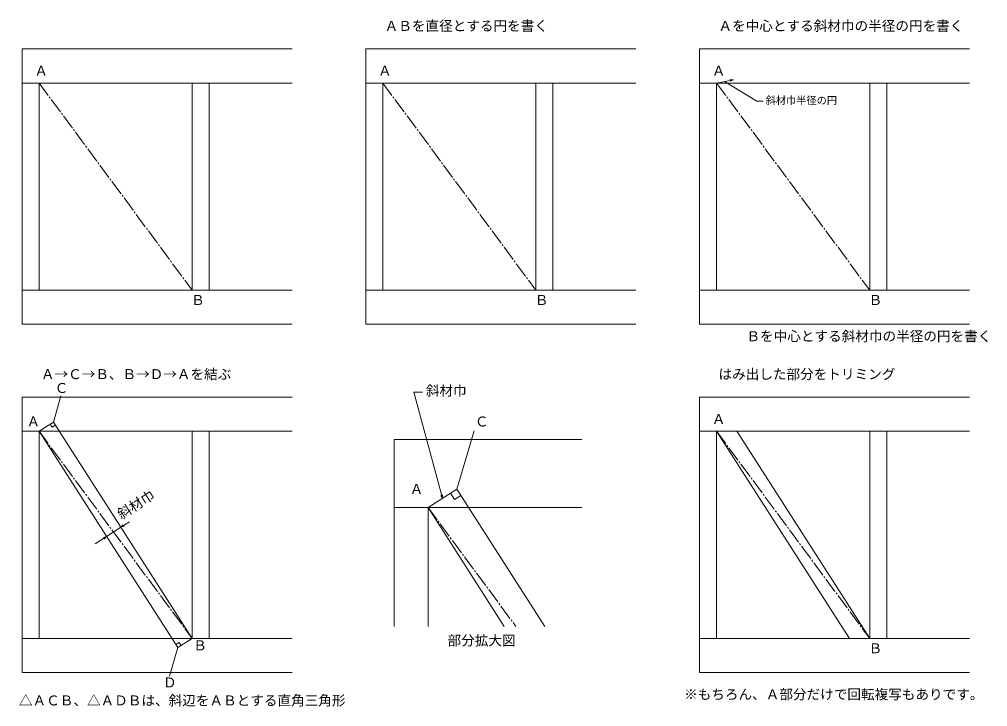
# Model space of a CAD drawing. Units: millimetres, scale not verified, with parts at other scales. Extents: x -2767 to 2926, y -2037 to 2000.
import ezdxf
from ezdxf.enums import TextEntityAlignment as Align

# ---------------------------------------------------------------- set-up
doc = ezdxf.new("R2010")
doc.units = ezdxf.units.MM
doc.header["$LTSCALE"] = 10
doc.linetypes.add('CHAIN2', pattern=[12, 9, -1, 1, -1])
for name, color, linetype, lineweight in [('0-0_TORISHIN', 4, 'CHAIN2', 9), ('0-2_MAJIKIRI', 7, 'Continuous', 18), ('0-3_TATEGU', 3, 'Continuous', 15), ('0-6_SUNPOU', 3, 'Continuous', 15), ('0-7_MOJI', 7, 'Continuous', 18), ('0-A_MIEGAKARI', 1, 'Continuous', 13), ('1-0_TORISHIN', 4, 'CHAIN2', 9), ('1-2_MAJIKIRI', 7, 'Continuous', 18), ('1-3_TATEGU', 3, 'Continuous', 15), ('1-6_SUNPOU', 4, 'Continuous', 9), ('1-7_MOJI', 7, 'Continuous', 18), ('1-A_MIEGAKARI', 1, 'Continuous', 13)]:
    doc.layers.add(name, color=color, linetype=linetype, lineweight=lineweight)
doc.styles.add('ＭＳ ゴシック', font='')
doc.styles.get('ＭＳ ゴシック').set_extended_font_data('MS Gothic')

msp = doc.modelspace()

# ---------------------------------------------------------------- linework, layer by layer
at = {"layer": '0-0_TORISHIN'}
for p, q in [((-2650.42, 1626.45), (-1750.42, 409.6)), ((-629.63, 1626.45), (270.37, 409.6)), ((1333.19, 1626.45), (2233.19, 409.6)), ((-2650.42, -419.62), (-1750.42, -1636.47)), ((1333.19, -419.62), (2233.19, -1636.47))]:
    msp.add_line(p, q, dxfattribs=at)
at = {"layer": '0-2_MAJIKIRI'}
for p, q in [((-2750.42, 1826.45), (-1163.55, 1826.45)), ((-2750.42, 209.6), (-2750.42, 1826.45)), ((-729.63, 1826.45), (857.25, 1826.45)), ((-729.63, 209.6), (-729.63, 1826.45)), ((1233.19, 1826.45), (2820.07, 1826.45)), ((1233.19, 209.6), (1233.19, 1826.45)), ((-2750.42, 1626.45), (-1163.55, 1626.45)), ((-2650.42, 409.6), (-2650.42, 1626.45)), ((-1750.42, 409.6), (-1750.42, 1626.45)), ((-1650.42, 409.6), (-1650.42, 1626.45)), ((-729.63, 1626.45), (857.25, 1626.45)), ((-629.63, 409.6), (-629.63, 1626.45)), ((270.37, 409.6), (270.37, 1626.45)), ((370.37, 409.6), (370.37, 1626.45)), ((1233.19, 1626.45), (2820.07, 1626.45)), ((1333.19, 409.6), (1333.19, 1626.45)), ((2233.19, 409.6), (2233.19, 1626.45)), ((2333.19, 409.6), (2333.19, 1626.45)), ((-2750.42, 409.6), (-1163.55, 409.6)), ((-729.63, 409.6), (857.25, 409.6)), ((1233.19, 409.6), (2820.07, 409.6)), ((-2750.42, 209.6), (-1163.55, 209.6)), ((-729.63, 209.6), (857.25, 209.6)), ((1233.19, 209.6), (2820.07, 209.6)), ((-2750.42, -219.62), (-1163.55, -219.62)), ((-2750.42, -1836.47), (-2750.42, -219.62)), ((1233.19, -219.62), (2820.07, -219.62)), ((1233.19, -1836.47), (1233.19, -219.62)), ((-2750.42, -419.62), (-1163.55, -419.62)), ((-2650.42, -1636.47), (-2650.42, -419.62)), ((-1750.42, -1636.47), (-1750.42, -419.62)), ((-1650.42, -1636.47), (-1650.42, -419.62)), ((1233.19, -419.62), (2820.07, -419.62)), ((1333.19, -1636.47), (1333.19, -419.62)), ((2233.19, -1636.47), (2233.19, -419.62)), ((2333.19, -1636.47), (2333.19, -419.62)), ((-2750.42, -1636.47), (-1163.55, -1636.47)), ((1233.19, -1636.47), (2820.07, -1636.47)), ((-2750.42, -1836.47), (-1163.55, -1836.47)), ((1233.19, -1836.47), (2820.07, -1836.47))]:
    msp.add_line(p, q, dxfattribs=at)
at = {"layer": '0-3_TATEGU'}
for p, q in [((2114.36, -1636.47), (1333.19, -419.62)), ((1452.02, -419.62), (2233.19, -1636.47))]:
    msp.add_line(p, q, dxfattribs=at)
msp.add_lwpolyline([(-2650.42, -419.62), (-2566.27, -365.59), (-1750.42, -1636.47), (-1834.57, -1690.49)], close=True, dxfattribs=at)
at = {"layer": '0-6_SUNPOU'}
msp.add_line((1431.31, 1645.77), (1411.35, 1647.11), dxfattribs=at)
msp.add_lwpolyline([(1333.19, 1626.45), (1431.31, 1645.77), (1413.35, 1636.96)], dxfattribs=at)
at = {"layer": '0-7_MOJI'}
for p, q in [((-2566.27, -365.59), (-2523.57, -211.97)), ((-1834.57, -1690.49), (-1883.86, -1857.45))]:
    msp.add_line(p, q, dxfattribs=at)
msp.add_lwpolyline([(1378.51, 1635.37), (1569.41, 1520.85), (1606.88, 1520.85)], dxfattribs=at)
at = {"layer": '0-A_MIEGAKARI'}
for p, q in [((-2584.8, -377.49), (-2572.9, -396.02)), ((-2572.9, -396.02), (-2554.38, -384.12)), ((-1827.94, -1660.07), (-1846.47, -1671.97)), ((-1816.05, -1678.6), (-1827.94, -1660.07))]:
    msp.add_line(p, q, dxfattribs=at)
at = {"layer": '1-0_TORISHIN'}
msp.add_line((-363.64, -867.3), (152.89, -1565.68), dxfattribs=at)
at = {"layer": '1-2_MAJIKIRI'}
for p, q in [((-563.64, -467.3), (539.96, -467.3)), ((-563.64, -1565.68), (-563.64, -467.3)), ((-563.64, -867.3), (539.96, -867.3)), ((-363.64, -1565.68), (-363.64, -867.3))]:
    msp.add_line(p, q, dxfattribs=at)
at = {"layer": '1-3_TATEGU'}
msp.add_line((84.69, -1565.68), (-363.64, -867.3), dxfattribs=at)
msp.add_lwpolyline([(-363.64, -867.3), (-195.34, -759.25), (322.35, -1565.68)], dxfattribs=at)
at = {"layer": '1-6_SUNPOU'}
for p, q in [((-2169.57, -983.55), (-2119.03, -951.11)), ((-2169.57, -983.55), (-2150.51, -977.47)), ((-2253.72, -1037.58), (-2272.77, -1043.66)), ((-2253.72, -1037.58), (-2267.18, -1052.37))]:
    msp.add_line(p, q, dxfattribs=at)
msp.add_lwpolyline([(-2320.48, -1080.44), (-2253.72, -1037.58), (-2169.57, -983.55), (-2156.11, -968.76)], dxfattribs=at)
at = {"layer": '1-7_MOJI'}
for p, q in [((-195.34, -759.25), (-92.77, -417.48)), ((-279.49, -813.28), (-289.5, -795.96)), ((-279.49, -813.28), (-279.51, -793.28))]:
    msp.add_line(p, q, dxfattribs=at)
msp.add_lwpolyline([(-279.49, -813.28), (-446.88, -190.42), (-396.03, -190.42)], dxfattribs=at)
at = {"layer": '1-A_MIEGAKARI'}
for p, q in [((-232.39, -783.04), (-208.61, -820.1)), ((-208.61, -820.1), (-171.55, -796.31))]:
    msp.add_line(p, q, dxfattribs=at)

# ---------------------------------------------------------------- texts
at = {"layer": '0-7_MOJI', "style": 'ＭＳ ゴシック'}
for s, height, p in [('ＡＢを直径とする円を書く', 58.65, (-618.88, 1915.33)), ('Ａを中心とする斜材巾の半径の円を書く', 58.65, (1343.94, 1915.33)), ('Ａ', 58.65, (-2678.49, 1651.71)), ('Ａ', 58.65, (-657.7, 1651.71)), ('Ａ', 58.65, (1305.12, 1651.71)), ('斜材巾半径の円', 43.99, (1620.94, 1488.88)), ('Ｂ', 58.65, (-1756.94, 305.06)), ('Ｂ', 58.65, (263.86, 305.06)), ('Ｂ', 58.65, (2226.68, 305.06)), ('Ｂを中心とする斜材巾の半径の円を書く', 58.65, (1508.33, 92.3)), ('Ａ→Ｃ→Ｂ、Ｂ→Ｄ→Ａを結ぶ', 58.65, (-2639.67, -130.74)), ('はみ出した部分をトリミング', 58.65, (1343.94, -130.74)), ('Ｃ', 58.65, (-2558.95, -211.97)), ('Ａ', 58.65, (-2724.37, -408.75)), ('Ａ', 58.65, (1305.12, -394.36)), ('Ｂ', 58.65, (-1744.32, -1723.88)), ('Ｂ', 58.65, (2226.68, -1741.01)), ('Ｄ', 58.65, (-1921.92, -1941.78)), ('△ＡＣＢ、△ＡＤＢは、斜辺をＡＢとする直角三角形', 58.65, (-2769.08, -2047.59))]:
    msp.add_text(s, height=height, dxfattribs=at).set_placement(p, align=Align.BOTTOM_LEFT)
at = {"layer": '1-7_MOJI', "style": 'ＭＳ ゴシック'}
for s, p in [('斜材巾', (-376.91, -227.55)), ('Ｃ', (-88.05, -408.77)), ('Ａ', (-471.53, -805.56)), ('部分拡大図', (-249.02, -1695.15)), ('※もちろん、Ａ部分だけで回転複写もありです。', (1141.77, -2011.46))]:
    msp.add_text(s, height=58.65, dxfattribs=at).set_placement(p, align=Align.BOTTOM_LEFT)
msp.add_text('斜材巾', height=58.65, rotation=32.699, dxfattribs=at).set_placement((-2157.04, -953.74), align=Align.BOTTOM_LEFT)

doc.saveas('drawing.dxf')
